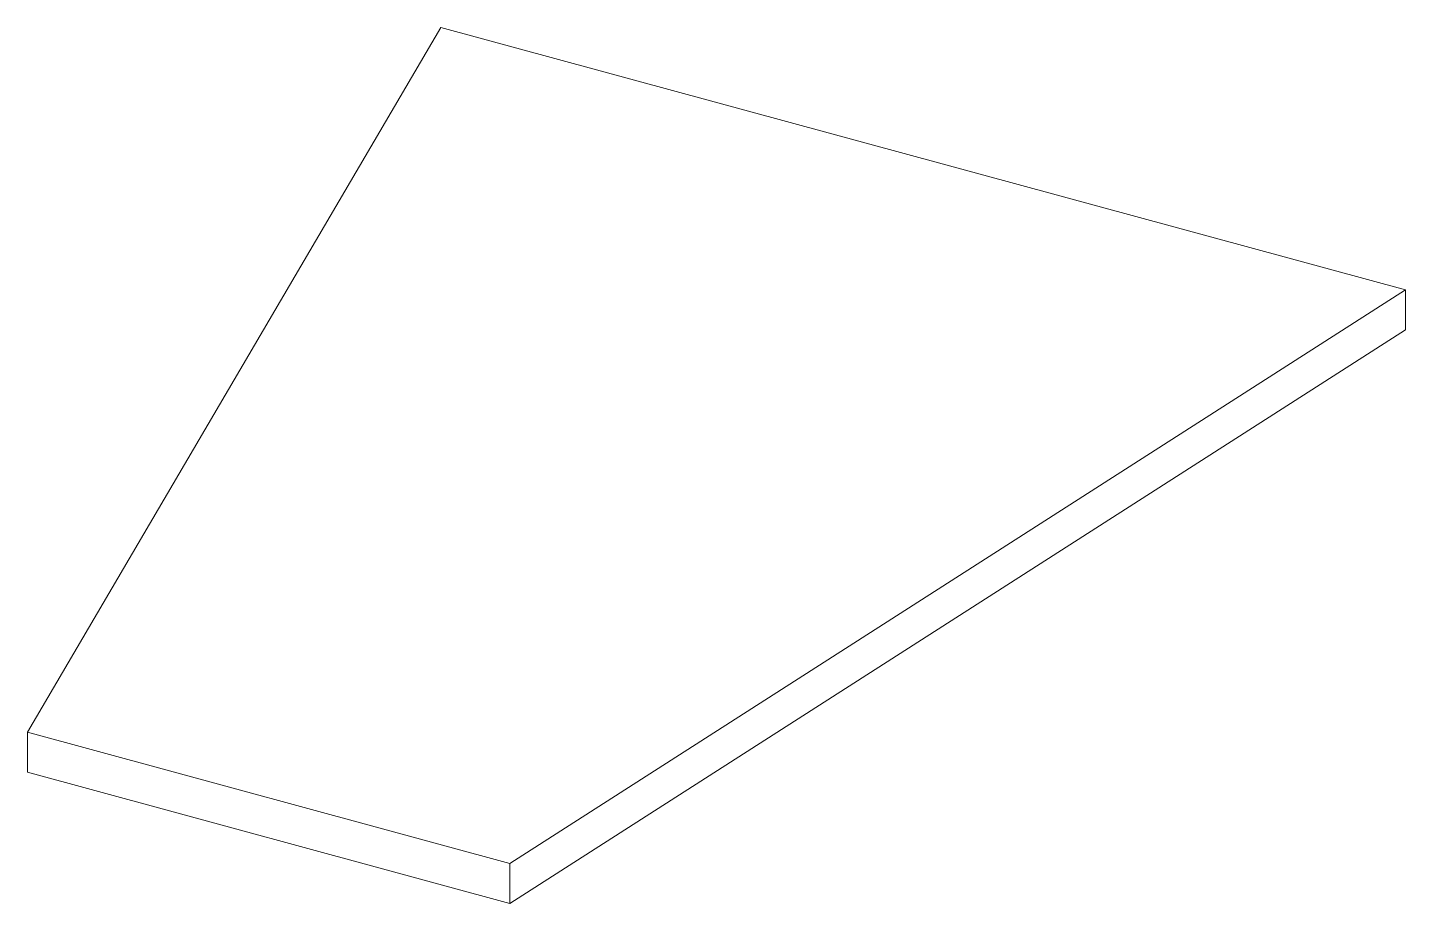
# Model space of a CAD drawing. Header units: millimetres. Extents: x -45.4 to 43, y -37.6 to 18.6.
import ezdxf

# ---------------------------------------------------------------- set-up
doc = ezdxf.new("R2010")
doc.units = ezdxf.units.MM

msp = doc.modelspace()

# ---------------------------------------------------------------- linework, layer by layer
at = {"color": 7, "linetype": 'Continuous', "lineweight": 15}
for p, q in [((-18.888, 18.608), (-45.413, -26.594)), ((43.021, 1.783), (-18.888, 18.608)), ((-14.459, -35.007), (43.021, 1.783)), ((43.021, 1.783), (43.021, -0.789)), ((-14.459, -37.578), (43.021, -0.789)), ((-45.413, -26.594), (-14.459, -35.007)), ((-45.413, -26.594), (-45.413, -29.165)), ((-45.413, -29.165), (-14.459, -37.578)), ((-14.459, -35.007), (-14.459, -37.578))]:
    msp.add_line(p, q, dxfattribs=at)

doc.saveas('drawing.dxf')
